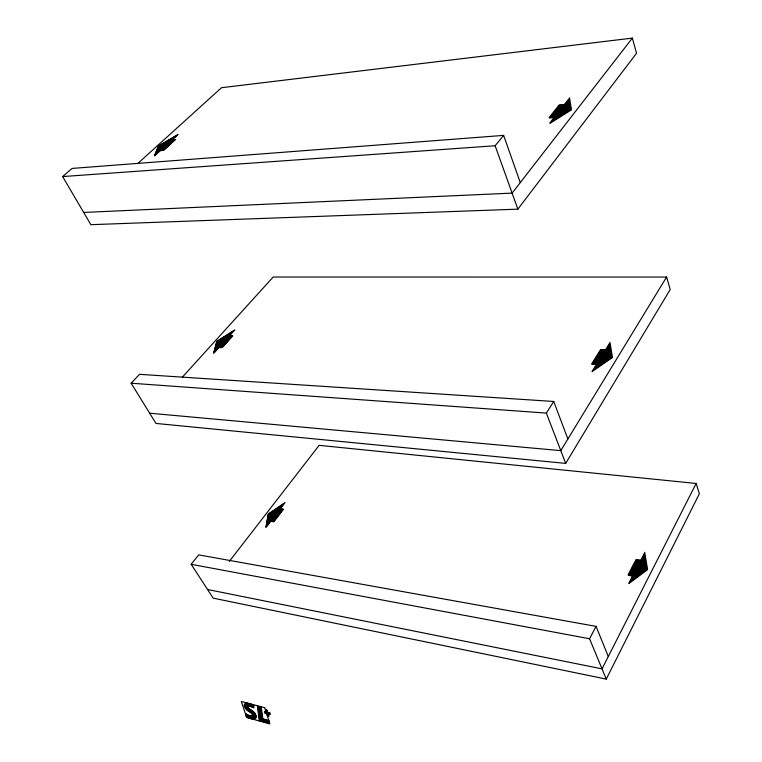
<?xml version="1.0" encoding="UTF-8"?>
<svg xmlns="http://www.w3.org/2000/svg" width="762" height="762" viewBox="0 0 762 762"><rect width="100%" height="100%" fill="white"/><g stroke="black" fill="none" stroke-linecap="round" stroke-linejoin="round"><path stroke-width="1.14" d="M608.295 656.511L596.055 626.374L198.663 554.869L191.167 564.29L213.179 598.132L606.266 679.104L699.364 493.776L696.163 483.46L319.145 445.341L229.305 561.413M696.163 483.46L602.028 668.855L207.569 589.502M606.266 679.104L589.569 638.756L596.055 626.374M567.89 438.988L553.726 401.469L139.503 374.323L131.14 383.219L155.972 423.443L565.69 463.401L670.217 289.512L666.598 277.044L273.187 277.035L182.328 377.18M666.598 277.044L560.784 450.647L149.647 413.195M565.69 463.401L546.344 413.09L553.726 401.469M520.275 182.594L503.644 135.388L72.047 168.431L62.636 176.574L90.869 224.685L517.865 209.15L636.518 53.283L632.365 38.1L221.494 87.716L138.113 163.192M632.365 38.1L512.121 193.11L83.687 212.446M62.636 176.574L495.138 145.742L503.644 135.388M267.595 517.617L280.616 508.816M267.519 518.074L281.111 508.883M267.443 518.531L281.597 508.959M267.357 518.989L282.092 509.026M267.281 519.446L282.578 509.092M267.195 519.903L283.073 509.168M267.119 520.36L283.483 509.292M267.033 520.817L282.845 510.121M266.957 521.275L282.207 510.959M266.871 521.732L281.559 511.797M266.795 522.199L280.921 512.636M266.71 522.656L280.283 513.474M266.633 523.113L279.635 514.312M266.548 523.58L278.997 515.15M266.471 524.037L278.349 515.998M266.386 524.504L270.386 521.799M270.958 521.408L277.711 516.836M266.309 524.961L269.738 522.646M271.443 521.484L277.063 517.684M266.224 525.428L269.081 523.494M271.939 521.56L276.416 518.522M266.148 525.885L268.434 524.342M272.434 521.637L275.768 519.37M266.062 526.351L267.776 525.189M272.92 521.703L275.12 520.217M265.986 526.818L267.129 526.037M273.415 521.779L274.472 521.065M265.9 527.285L266.471 526.894M268.243 513.979L285.14 502.558M268.157 514.426L284.512 503.387M268.081 514.883L283.874 504.215M267.995 515.341L283.245 505.044M267.919 515.788L282.607 505.873M267.843 516.245L281.969 506.701M267.757 516.703L281.33 507.53M267.681 517.16L280.692 508.359M216.037 344.148L230 335.309M215.932 344.548L229.895 335.709M215.817 344.957L230.4 335.728M215.713 345.367L230.905 335.747M215.608 345.777L231.41 335.766M215.494 346.186L231.915 335.785M215.389 346.596L232.42 335.804M215.275 347.005L232.839 335.871M215.17 347.415L232.134 336.661M215.065 347.824L231.429 337.452M214.951 348.234L230.715 338.242M214.846 348.644L230.01 339.033M214.732 349.053L229.295 339.823M214.627 349.463L228.59 340.614M214.513 349.882L227.876 341.405M214.408 350.291L227.162 342.205M214.293 350.701L218.589 347.986M219.199 347.596L226.447 342.995M214.189 351.12L217.865 348.786M219.704 347.615L225.733 343.795M214.074 351.53L217.141 349.587M220.208 347.643L225.019 344.586M213.97 351.949L216.418 350.387M220.713 347.663L224.304 345.386M213.855 352.358L215.703 351.187M221.218 347.682L223.58 346.186M213.751 352.777L214.979 351.996M221.723 347.71L222.866 346.986M213.636 353.187L214.255 352.796M216.789 341.309L234.934 329.832M216.684 341.709L234.229 330.613M216.579 342.119L233.524 331.384M216.465 342.519L232.82 332.175M216.36 342.929L232.115 332.956M216.256 343.329L231.41 333.737M216.141 343.738L230.705 334.518M158.572 145.894L178.127 134.436M158.429 146.228L177.346 135.15M158.286 146.571L176.565 135.865M158.144 146.904L175.774 136.579M158.001 147.247L174.993 137.293M157.858 147.59L174.212 138.008M157.715 147.933L173.422 138.732M157.572 148.266L172.631 139.446M157.429 148.609L172.498 139.779M157.286 148.952L173.012 139.732M157.143 149.295L173.536 139.684M157.001 149.638L174.05 139.636M156.858 149.981L174.574 139.589M156.705 150.324L175.089 139.551M156.562 150.666L175.517 139.551M156.42 151.009L174.727 140.275M156.277 151.352L173.936 140.999M156.134 151.695L173.145 141.722M155.991 152.038L172.355 142.437M155.848 152.381L171.564 143.161M155.696 152.724L170.764 143.894M155.553 153.076L169.974 144.618M155.41 153.419L169.174 145.342M155.267 153.762L159.896 151.047M160.553 150.657L168.383 146.066M155.115 154.115L159.096 151.781M161.077 150.619L167.583 146.799M154.972 154.457L158.286 152.514M161.592 150.571L166.783 147.523M154.829 154.8L157.477 153.248M162.115 150.533L165.983 148.257M154.686 155.153L156.677 153.981M162.63 150.485L165.183 148.99M154.534 155.496L155.867 154.724M163.154 150.438L164.382 149.723M154.391 155.848L155.057 155.458M131.14 383.219L546.344 413.09M191.167 564.29L589.569 638.756M266.7 713.565L266.214 709.708M495.138 145.742L517.865 209.15M569.5 97.841L571.51 109.909M609.971 342.367L612.496 357.597M644.709 552.288L647.605 569.671M609.362 343.338L611.8 358.073M644.176 553.326L646.957 570.157M568.814 98.708L570.748 110.395M643.633 554.374L646.309 570.633M608.762 344.319L611.105 358.559M643.09 555.412L645.671 571.119M568.128 99.574L569.976 110.881M608.152 345.291L610.4 359.045M642.547 556.46L645.023 571.595M607.543 346.272L609.705 359.531M642.004 557.508L644.385 572.072M567.433 100.441L569.214 111.357M641.461 558.556L643.738 572.557M606.933 347.243L609 360.016M640.918 559.603L643.09 573.034M566.747 101.317L568.452 111.843M606.323 348.224L608.305 360.502M640.28 560.08L642.452 573.519M566.061 102.184L567.68 112.328M605.714 349.206L607.6 360.988M639.556 559.975L641.804 573.996M638.823 559.87L641.156 574.481M605.028 349.682L606.904 361.464M565.366 103.061L566.918 112.805M638.089 559.765L640.509 574.958M604.247 349.653L606.2 361.95M637.365 559.66L639.87 575.443M564.68 103.937L566.156 113.29M603.475 349.625L605.504 362.436M636.632 559.556L639.223 575.92M635.918 559.537L638.575 576.405M602.713 349.596L604.799 362.922M563.918 104.413L565.385 113.776M635.375 560.584L637.927 576.891M601.942 349.567L604.104 363.407M634.832 561.632L637.28 577.367M563.099 104.489L564.623 114.262M601.17 349.539L603.399 363.893M634.279 562.689L636.632 577.853M633.727 563.737L635.984 578.329M600.408 349.587L602.694 364.379M562.28 104.565L563.851 114.748M633.184 564.794L635.346 578.815M599.799 350.568L601.999 364.865M632.631 565.852L634.698 579.301M561.47 104.632L563.089 115.224M599.18 351.549L601.294 365.35M632.079 566.909L634.051 579.777M631.527 567.966L633.403 580.263M598.57 352.53L600.589 365.836M560.651 104.708L562.318 115.71M630.974 569.024L632.031 575.996M632.127 576.586L632.755 580.749M597.951 353.52L599.885 366.322M630.422 570.09L631.298 575.882M631.565 577.663L632.108 581.225M559.832 104.785L561.546 116.195M597.332 354.501L599.189 366.808M629.869 571.148L630.565 575.777M631.012 578.739L631.46 581.711M629.317 572.214L629.831 575.662M630.45 579.815L630.812 582.197M596.713 355.492L598.484 367.294M559.022 104.918L560.784 116.681M628.755 573.281L629.098 575.548M629.898 580.892L630.164 582.682M596.094 356.483L597.779 367.789M628.202 574.348L628.364 575.443M629.336 581.968L629.507 583.159M558.327 105.794L560.013 117.167M595.474 357.473L597.075 368.275M628.774 583.044L628.86 583.644M594.855 358.464L595.76 364.588M595.836 365.103L596.37 368.76M557.632 106.67L559.251 117.653M594.236 359.464L594.979 364.55M595.208 366.112L595.665 369.246M556.936 107.547L558.479 118.139M593.617 360.455L594.208 364.512M594.579 367.113L594.96 369.732M592.988 361.455L593.427 364.484M593.96 368.122L594.255 370.218M556.241 108.423L557.708 118.624M592.369 362.445L592.655 364.446M593.331 369.132L593.56 370.713M555.536 109.309L556.936 119.11M591.741 363.445L591.884 364.407M592.703 370.151L592.855 371.199M592.074 371.161L592.15 371.685M554.841 110.185L556.174 119.596M554.136 111.071L555.403 120.082M553.431 111.957L554.631 120.567M552.726 112.843L553.403 117.719M553.46 118.139L553.86 121.053M246.183 703.24L247.174 710.432M247.774 714.785L248.164 717.604M245.64 703.374L246.545 709.879M247.174 714.423L247.574 717.309M245.126 703.65L245.897 709.241M246.564 714.051L246.974 717.004M244.64 704.155L245.212 708.25M245.964 713.689L246.383 716.699M244.183 704.907L244.45 706.784M552.021 113.729L552.574 117.786M552.745 119.034L553.088 121.539M249.603 703.688L249.984 706.479M250.374 709.336L250.869 712.984M251.241 715.68L251.67 718.823M249.022 703.497L249.412 706.393M249.755 708.87L250.241 712.489M250.688 715.708L251.089 718.699M248.441 703.374L248.86 706.45M249.126 708.403L249.631 712.079M250.117 715.604L250.507 718.49M249.545 715.499L249.926 718.29M247.86 703.25L249.022 711.679M247.298 703.202L248.412 711.308M248.955 715.27L249.345 718.08M246.736 703.174L247.793 710.889M248.364 715.032L248.755 717.88M551.317 114.624L551.755 117.862M552.04 119.929L552.317 122.025M550.602 115.51L550.936 117.929M551.326 120.834L551.545 122.511M255.47 713.851L256.022 717.966M253.165 705.069L253.555 707.946M254.117 712.137L255.013 718.804M252.565 704.774L252.946 707.603M253.47 711.537L254.479 718.985M251.965 704.488L252.336 707.26M252.851 711.051L253.927 719.071M251.365 704.259L251.746 707.031M252.222 710.594L253.375 719.071M250.784 704.069L251.155 706.812M251.603 710.136L252.813 719.033M250.984 709.736L251.517 713.603M251.774 715.528L252.241 718.947M549.897 116.405L550.107 117.996M550.612 121.739L550.774 122.996M256.165 715.432L256.365 716.918M253.765 705.355L254.032 707.307M254.775 712.832L255.537 718.518M549.192 117.3L549.288 118.062M549.897 122.644L550.002 123.482M259.604 706.641L261.518 721.262M259.013 706.479L260.937 721.1M258.432 706.317L260.347 720.938M257.842 706.164L259.766 720.776M257.365 706.031L259.29 720.642M250.193 703.878L250.555 706.584M264.081 719.176L264.452 722.071M263.49 719.014L263.871 721.909M262.909 718.852L263.281 721.747M260.785 706.955L262.69 721.585M260.194 706.793L262.109 721.423M267.624 720.147L267.995 723.043M265.719 709.574L265.9 711.013M265.995 711.775L266.205 713.432M267.033 719.985L267.405 722.881M265.5 711.641L265.719 713.299M266.443 719.823L266.814 722.719M265.014 711.508L265.224 713.165M265.852 719.661L266.224 722.557M264.519 711.375L264.728 713.032M265.262 719.499L265.633 722.395M264.671 719.338L265.043 722.233M261.28 707.088L262.795 718.823M269.462 712.708L269.672 714.375M268.967 712.575L269.177 714.242M268.472 712.441L268.681 714.108M268.853 715.489L268.957 716.299M267.976 712.308L268.462 716.166M268.805 720.471L269.177 723.376M267.272 710.555L267.967 716.032M266.7 709.841L267.472 715.889M268.214 720.309L268.586 723.214M269.967 712.851L270.167 714.508M264.7 707.688L241.354 701.45L246.631 717.461L269.91 723.9L264.7 707.688"/></g></svg>
